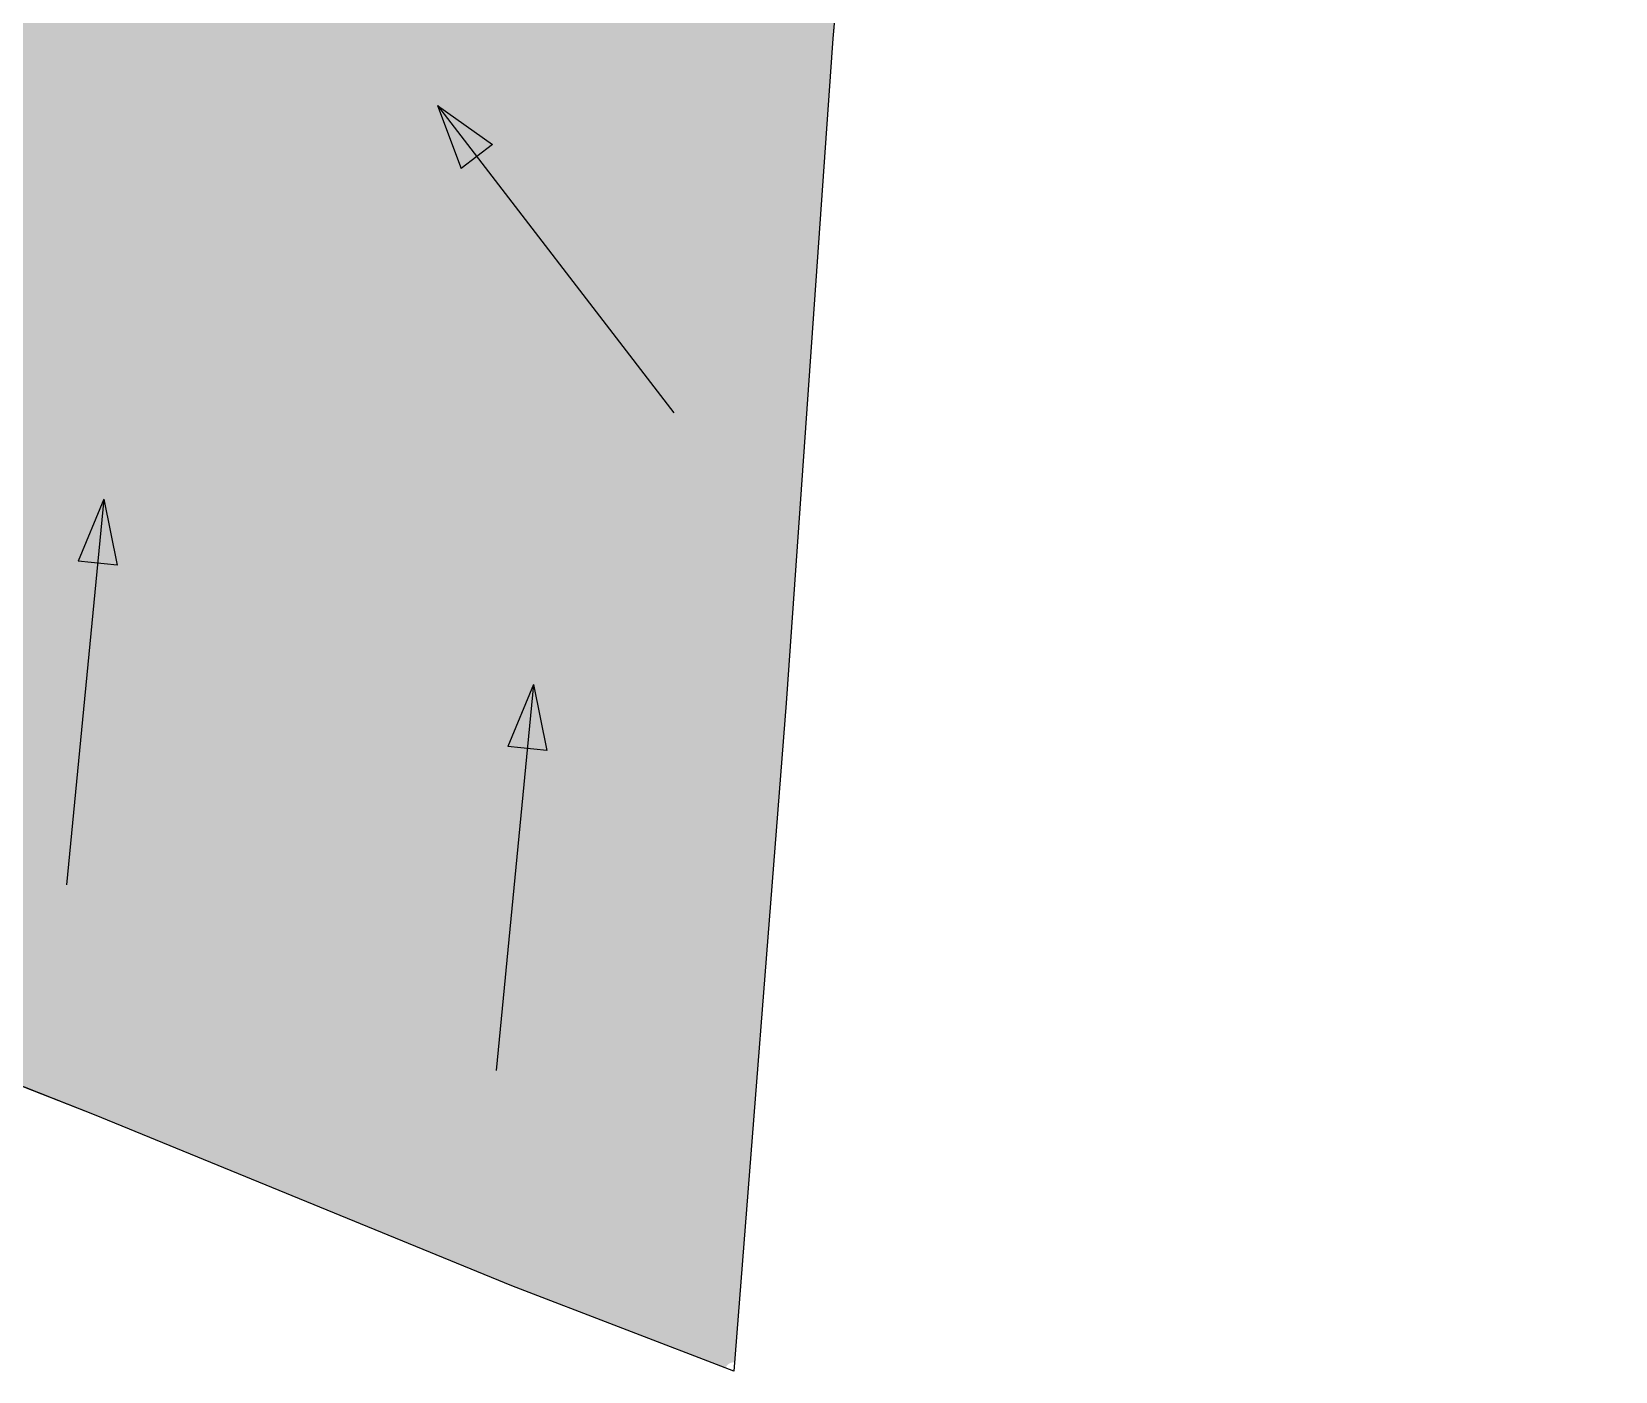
# Model space of a CAD drawing. Header units: metres. Extents: x 278609 to 282203, y 2037089 to 2040951.
# Drawn here: x 281003 to 282193, y 2037089 to 2038095 of the extents above; entities that cross this region are included whole.
import ezdxf

# ---------------------------------------------------------------- set-up
doc = ezdxf.new("R2010")
doc.units = ezdxf.units.M
doc.header["$LTSCALE"] = 0.3
doc.header["$MEASUREMENT"] = 0
doc.layers.add('POLY_HATCH', color=12, linetype='Continuous')
doc.layers.add('POLY_PARCEL', color=6, linetype='Continuous')

# ---------------------------------------------------------------- blocks, each defined once
blk = doc.blocks.new('fgf')
h = blk.add_hatch(color=256)
h.paths.add_polyline_path([(281337.3, 2038001.2), (281349.1, 2038010.2), (281307.9, 2038039.5)])
h.paths.add_polyline_path([(281307.9, 2038039.5), (281325.6, 2037992.2), (281337.3, 2038001.2)])
h = blk.add_hatch(color=256)
h.paths.add_polyline_path([(281052.6, 2037695.9), (281067.3, 2037694.4), (281057.3, 2037744)])
h.paths.add_polyline_path([(281057.3, 2037744), (281037.9, 2037697.3), (281052.6, 2037695.9)])
h = blk.add_hatch(color=256)
h.paths.add_polyline_path([(281375.4, 2037556.6), (281390.1, 2037555.2), (281380.1, 2037604.7)])
h.paths.add_polyline_path([(281380.1, 2037604.7), (281360.7, 2037558.1), (281375.4, 2037556.6)])
at = {"layer": 'POLY_HATCH'}
h = blk.add_hatch(dxfattribs=at)
h.set_pattern_fill('ZIGZAG', color=256, scale=120.017446, angle=-6.4792, style=0)
h.set_pattern_definition([(353.5208, (279380.037, 2037150.148), (16.59925, 13.21347), [15.00218, -15.00218]), (83.5208, (279394.943, 2037148.455), (-13.21347, 16.59925), [15.00218, -15.00218])])
h.paths.add_polyline_path([(281604.9, 2038089.9), (281614.9, 2038202.7), (281666.7, 2038448.8, -0.386769), (281661.4, 2038456.1, -0.604182), (281672.5, 2038460.4), (281875.5, 2038693.6), (281010.4, 2039028.7), (281012.8, 2038988.4), (281024.7, 2038845.5, -0.668903), (281030.3, 2038834.4), (281139.8, 2038741.4), (281235.1, 2038664.9, -0.751609), (281247, 2038659.9, -0.470112), (281238.3, 2038654.3), (281181.6, 2038470.9, -0.360441), (281186.3, 2038463.7, -0.1997), (281183.8, 2038459.2), (281302.4, 2038309.2, -0.667084), (281313.2, 2038303.2, -0.921402), (281299.9, 2038303.7), (280994.4, 2038288.2, -0.615981), (280984, 2038282.3), (280902.9, 2038160.4, -0.281279), (280905.8, 2038154, -0.993254), (280892.5, 2038155.4), (280236, 2038221), (280167.5, 2038225, -1.131067), (280154.4, 2038227.4), (279943.8, 2038293.4, -0.88417), (279930.7, 2038295.8), (279641.9, 2038312.6, -0.238753), (279638.9, 2038307.4), (279838.4, 2037999.6, -0.633619), (279848.7, 2037993.2, -0.344148), (279842.9, 2037987.3), (279851.4, 2037923.3), (279880.4, 2037777.4), (279944.5, 2037648.1), (280017.9, 2037511.4, -0.673467), (280027.5, 2037503.5), (280262.8, 2037428.8, -0.859955), (280275.9, 2037426.8), (280386.3, 2037426.1), (280476.7, 2037428.8, -1.083592), (280490, 2037428.2), (280762.7, 2037392.5, -1.129918), (280775.6, 2037389.2), (281050.3, 2037281.6), (281363.6, 2037153.2), (281524.1, 2037091.3, -0.33175), (281530.9, 2037095.6), (281569.9, 2037590.8)])
for p, q in [((281307.9, 2038039.5), (281485.4, 2037808.8)), ((281307.9, 2038039.5), (281325.6, 2037992.2)), ((281307.9, 2038039.5), (281349.1, 2038010.2)), ((281349.1, 2038010.2), (281325.6, 2037992.2)), ((281057.3, 2037744), (281029.2, 2037454.2)), ((281057.3, 2037744), (281037.9, 2037697.3)), ((281057.3, 2037744), (281067.3, 2037694.4)), ((281067.3, 2037694.4), (281037.9, 2037697.3)), ((281380.1, 2037604.7), (281352, 2037314.9)), ((281380.1, 2037604.7), (281360.7, 2037558.1)), ((281380.1, 2037604.7), (281390.1, 2037555.2)), ((281390.1, 2037555.2), (281360.7, 2037558.1))]:
    blk.add_line(p, q)
blk.add_lwpolyline([(281957.6, 2039632.2), (282071.2, 2039422.6), (282192.6, 2039189.2), (281959.7, 2038790.3), (281668.1, 2038455.3), (281614.9, 2038202.7), (281604.9, 2038089.9), (281569.9, 2037590.8), (281530.4, 2037088.9), (281363.6, 2037153.2), (281050.3, 2037281.6), (280769.3, 2037391.7)], dxfattribs=at)
at = {"layer": 'POLY_PARCEL'}
for p, q in [((281614.9, 2038202.7), (281604.9, 2038089.9)), ((281604.9, 2038089.9), (281569.9, 2037590.8)), ((281569.9, 2037590.8), (281530.4, 2037088.9)), ((281050.3, 2037281.6), (280769.3, 2037391.7)), ((281363.6, 2037153.2), (281050.3, 2037281.6)), ((281530.4, 2037088.9), (281363.6, 2037153.2))]:
    blk.add_line(p, q, dxfattribs=at)

msp = doc.modelspace()

# ---------------------------------------------------------------- block references
msp.add_blockref('fgf', (0, 0))

doc.saveas('drawing.dxf')
